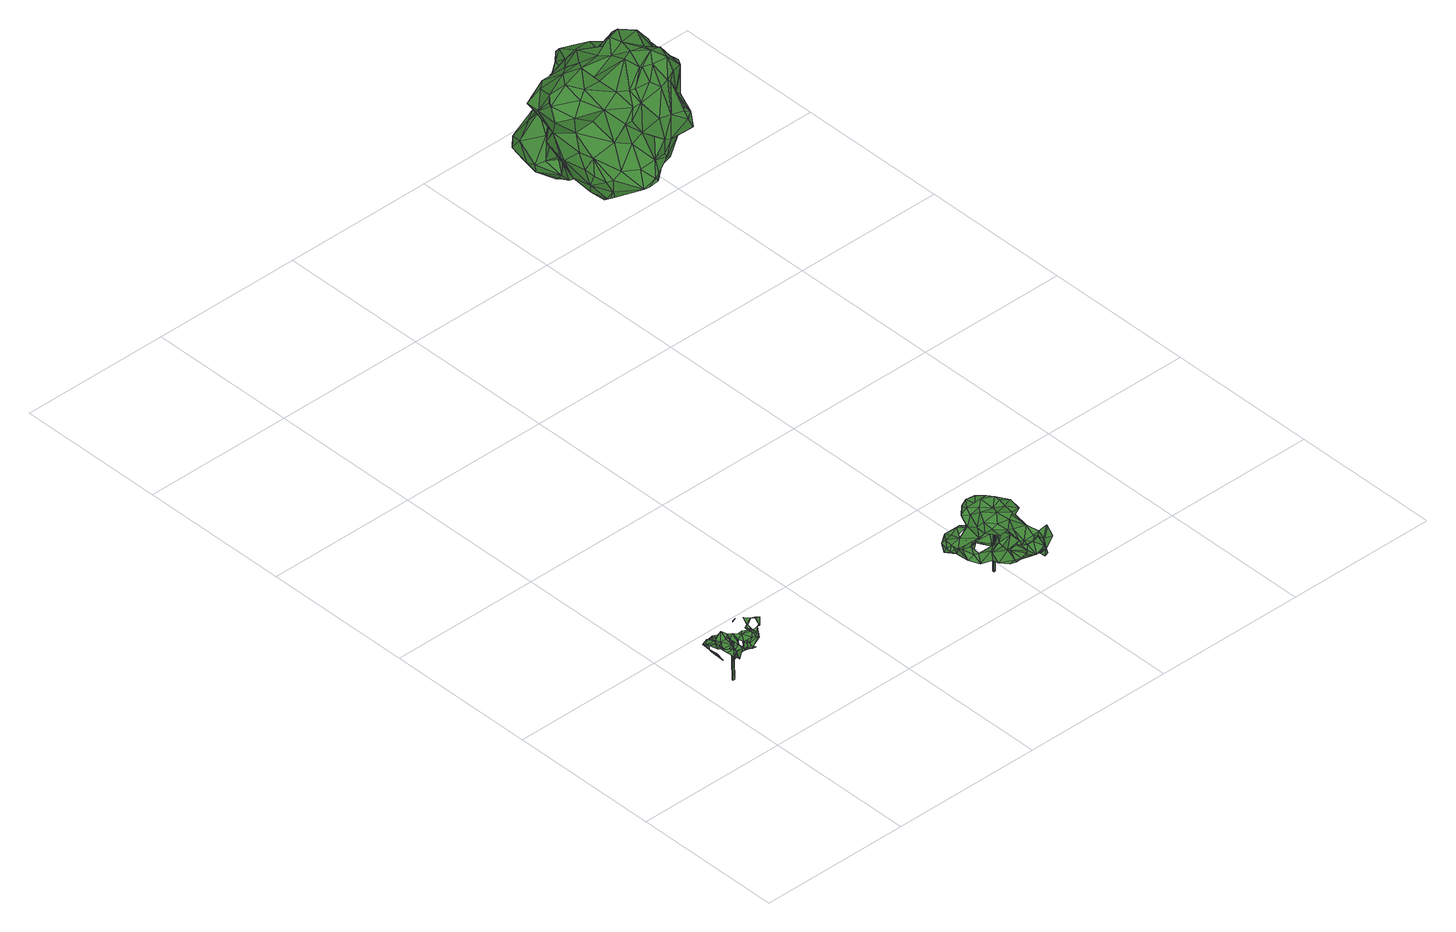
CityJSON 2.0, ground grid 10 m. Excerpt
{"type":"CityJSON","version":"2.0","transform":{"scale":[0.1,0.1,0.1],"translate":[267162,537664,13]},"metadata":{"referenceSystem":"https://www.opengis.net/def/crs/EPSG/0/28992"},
"CityObjects":{
"tree1":{"type":"SolitaryVegetationObject","attributes":{"gtid":644,"crown_width_m":2.59,"crown_median_z":15.51,"crown_r50_m":0.17,"crown_porosity":0.946,"trunk_H_m":2.49,"trunk_DBH_m":0.054,"trunk_radius_m":0.027,"trunk_base_height_m":13.02,"original_gtid":"646"},"geometry":[{"type":"MultiSurface","lod":"3","boundaries":[[[0,1,2]],[[3,1,4]],[[5,6,7]],[[8,9,10]],[[11,12,13]],[[14,15,16]],[[17,18,19]],[[7,5,20]],[[21,22,23]],[[24,25,26]],[[27,28,29]],[[30,31,32]],[[33,34,35]],[[36,24,37]],[[32,31,38]],[[39,9,40]],[[30,41,31]],[[23,42,43]],[[44,45,34]],[[46,47,48]],[[49,50,51]],[[52,12,11]],[[43,42,52]],[[53,54,55]],[[56,57,58]],[[59,49,60]],[[16,61,62]],[[52,42,12]],[[63,27,64]],[[58,27,63]],[[37,65,19]],[[13,66,67]],[[68,6,69]],[[46,36,70]],[[71,70,36]],[[25,37,30]],[[30,26,25]],[[42,72,73]],[[23,72,42]],[[45,74,35]],[[75,35,74]],[[24,25,30]],[[6,5,69]],[[76,77,78]],[[79,53,55]],[[80,81,44]],[[39,82,9]],[[39,46,48]],[[3,1,2]],[[53,79,54]],[[12,67,83]],[[12,83,22]],[[7,6,69]],[[23,22,50]],[[23,50,51]],[[14,16,62]],[[84,62,61]],[[17,85,86]],[[26,55,54]],[[87,59,60]],[[10,88,29]],[[10,82,88]],[[44,34,80]],[[24,37,25]],[[89,61,15]],[[16,15,61]],[[11,13,67]],[[40,88,48]],[[88,82,48]],[[38,18,32]],[[65,32,18]],[[65,18,38]],[[86,65,17]],[[58,4,56]],[[51,60,49]],[[19,65,86]],[[88,4,63]],[[63,64,88]],[[31,90,38]],[[71,36,37]],[[71,37,19]],[[73,12,42]],[[45,81,80]],[[48,82,67]],[[11,91,52]],[[3,4,88]],[[91,69,68]],[[92,90,93]],[[93,90,41]],[[73,29,94]],[[5,7,69]],[[95,58,63]],[[22,64,50]],[[33,74,34]],[[85,17,96]],[[21,23,43]],[[58,84,4]],[[22,83,29]],[[1,0,4]],[[3,9,97]],[[98,29,28]],[[34,74,80]],[[99,93,17]],[[75,74,33]],[[82,83,67]],[[65,38,90]],[[65,90,17]],[[1,3,56]],[[3,40,9]],[[34,45,35]],[[31,41,90]],[[32,37,30]],[[24,30,37]],[[61,100,84]],[[1,100,61]],[[26,79,55]],[[54,79,26]],[[23,50,101]],[[39,40,46]],[[95,14,62]],[[84,95,62]],[[84,58,95]],[[46,40,102]],[[85,47,86]],[[56,10,57]],[[40,47,46]],[[94,13,12]],[[44,81,45]],[[80,74,45]],[[89,15,92]],[[89,92,93]],[[39,67,66]],[[48,67,39]],[[96,14,95]],[[96,95,0]],[[94,29,83]],[[0,85,96]],[[96,89,61]],[[92,61,89]],[[21,52,12]],[[21,12,22]],[[67,12,11]],[[56,4,1]],[[55,26,25]],[[89,1,61]],[[0,2,85]],[[29,88,64]],[[29,64,22]],[[21,91,52]],[[46,103,71]],[[40,3,88]],[[2,17,19]],[[3,8,10]],[[3,10,56]],[[17,89,96]],[[92,89,17]],[[97,8,3]],[[50,64,101]],[[92,15,61]],[[46,71,36]],[[4,95,63]],[[37,32,65]],[[64,27,101]],[[98,28,104]],[[57,104,28]],[[57,98,104]],[[27,57,28]],[[58,57,27]],[[75,33,35]],[[52,91,43]],[[85,2,47]],[[19,47,2]],[[57,10,98]],[[24,36,71]],[[75,20,33]],[[105,33,20]],[[39,94,82]],[[47,19,86]],[[94,83,82]],[[9,8,97]],[[40,48,47]],[[82,10,9]],[[14,96,61]],[[14,61,15]],[[94,66,13]],[[101,29,72]],[[27,29,101]],[[95,4,0]],[[46,102,103]],[[46,70,102]],[[70,71,102]],[[71,103,102]],[[10,29,98]],[[1,89,93]],[[18,37,19]],[[71,37,24]],[[99,2,1]],[[99,17,2]],[[73,72,29]],[[21,43,91]],[[92,17,90]],[[42,94,12]],[[42,73,94]],[[99,1,93]],[[66,94,39]],[[23,101,72]],[[37,41,30]],[[41,37,18]],[[17,93,18]],[[93,41,18]],[[1,4,100]],[[84,100,4]],[[106,107,108]],[[106,108,109]],[[107,110,111]],[[107,111,108]],[[108,111,112]],[[108,112,109]],[[112,111,109]],[[111,110,109]],[[110,113,109]],[[109,113,106]],[[113,110,107]],[[113,107,106]]]}]},
"tree2":{"type":"SolitaryVegetationObject","attributes":{"gtid":639,"crown_width_m":4.38,"crown_median_z":15.49,"crown_r50_m":0.233,"crown_porosity":0.932,"trunk_H_m":2.32,"trunk_DBH_m":0.0916,"trunk_radius_m":0.0458,"trunk_base_height_m":13.17,"original_gtid":"641"},"geometry":[{"type":"MultiSurface","lod":"3","boundaries":[[[114,115,116]],[[117,118,119]],[[120,121,122]],[[123,124,125]],[[126,123,125]],[[127,128,129]],[[130,131,132]],[[133,134,135]],[[136,137,138]],[[139,140,141]],[[142,139,143]],[[120,144,145]],[[128,119,118]],[[146,147,148]],[[149,150,124]],[[149,124,151]],[[140,139,146]],[[134,152,153]],[[154,155,156]],[[157,158,159]],[[160,161,162]],[[151,124,163]],[[128,127,119]],[[150,164,124]],[[165,166,167]],[[124,162,163]],[[168,169,170]],[[171,172,173]],[[174,175,176]],[[163,162,161]],[[177,178,179]],[[180,173,181]],[[180,182,183]],[[134,184,123]],[[153,184,134]],[[185,186,164]],[[142,187,139]],[[173,172,181]],[[132,131,188]],[[189,190,191]],[[121,192,193]],[[143,194,142]],[[116,119,127]],[[157,159,195]],[[140,146,196]],[[197,198,188]],[[199,175,200]],[[201,157,195]],[[202,203,204]],[[204,203,205]],[[120,192,121]],[[130,206,207]],[[195,208,201]],[[189,209,190]],[[210,211,212]],[[179,211,210]],[[213,169,214]],[[215,126,206]],[[216,217,218]],[[117,187,142]],[[219,220,221]],[[165,222,125]],[[194,223,142]],[[224,171,225]],[[226,227,228]],[[229,227,226]],[[230,231,163]],[[229,196,232]],[[183,233,219]],[[125,151,126]],[[191,213,214]],[[191,234,213]],[[151,206,126]],[[235,236,237]],[[238,232,209]],[[161,239,230]],[[224,225,240]],[[241,242,205]],[[189,238,209]],[[146,232,196]],[[137,145,144]],[[135,243,133]],[[137,244,145]],[[234,222,165]],[[190,114,150]],[[185,150,114]],[[168,170,238]],[[160,162,157]],[[214,169,168]],[[148,232,146]],[[140,226,228]],[[245,246,247]],[[189,191,214]],[[240,155,224]],[[156,248,249]],[[214,168,189]],[[238,189,168]],[[116,115,148]],[[176,175,199]],[[183,173,180]],[[139,187,146]],[[160,239,161]],[[140,250,141]],[[228,250,140]],[[251,250,228]],[[139,141,143]],[[208,200,201]],[[231,151,163]],[[124,159,158]],[[128,118,252]],[[229,232,238]],[[125,243,165]],[[230,163,161]],[[240,248,156]],[[119,253,117]],[[160,254,239]],[[149,190,150]],[[142,223,117]],[[118,117,223]],[[144,255,138]],[[237,164,186]],[[250,256,141]],[[205,120,257]],[[258,152,133]],[[259,152,258]],[[226,140,229]],[[162,158,157]],[[124,158,162]],[[190,149,191]],[[235,252,223]],[[173,219,171]],[[148,253,116]],[[119,116,253]],[[182,245,247]],[[177,179,260]],[[124,176,159]],[[199,159,176]],[[217,261,218]],[[234,261,217]],[[233,183,182]],[[186,185,129]],[[262,263,255]],[[159,208,195]],[[147,187,117]],[[185,164,150]],[[123,176,124]],[[249,248,133]],[[129,185,127]],[[213,216,169]],[[181,245,180]],[[180,245,182]],[[264,265,247]],[[199,152,266]],[[174,126,267]],[[184,126,174]],[[154,156,249]],[[125,268,149]],[[141,256,143]],[[215,206,130]],[[238,269,229]],[[135,197,188]],[[240,156,155]],[[225,270,240]],[[197,270,225]],[[238,170,269]],[[261,166,188]],[[271,152,259]],[[267,239,254]],[[244,272,245]],[[245,272,246]],[[145,122,120]],[[192,120,122]],[[244,122,145]],[[262,255,205]],[[262,205,241]],[[135,188,166]],[[252,118,223]],[[135,134,197]],[[221,273,219]],[[155,154,251]],[[250,251,154]],[[274,176,123]],[[230,239,267]],[[188,131,261]],[[267,231,230]],[[146,187,147]],[[267,151,231]],[[275,122,244]],[[172,275,244]],[[267,206,151]],[[260,276,177]],[[130,132,215]],[[224,210,277]],[[212,277,210]],[[125,149,151]],[[196,229,140]],[[265,264,260]],[[154,133,236]],[[135,166,165]],[[240,270,248]],[[185,114,116]],[[204,122,275]],[[205,120,204]],[[278,207,123]],[[279,236,194]],[[154,236,279]],[[171,219,280]],[[171,280,273]],[[170,178,227]],[[268,125,222]],[[207,126,184]],[[249,133,154]],[[233,265,281]],[[248,197,282]],[[225,273,197]],[[225,171,273]],[[208,266,271]],[[244,181,172]],[[181,244,245]],[[262,178,263]],[[127,185,116]],[[199,266,208]],[[179,178,170]],[[126,215,123]],[[172,277,275]],[[132,123,215]],[[232,148,115]],[[232,115,209]],[[197,282,198]],[[182,247,265]],[[218,265,260]],[[276,260,264]],[[188,198,132]],[[149,268,191]],[[165,243,135]],[[182,265,233]],[[203,241,205]],[[241,203,262]],[[263,177,138]],[[266,152,271]],[[131,130,220]],[[137,272,244]],[[275,212,283]],[[212,211,283]],[[211,178,283]],[[199,208,159]],[[128,252,284]],[[190,209,114]],[[129,128,284]],[[177,263,178]],[[285,276,264]],[[243,237,236]],[[204,120,122]],[[193,122,121]],[[192,122,193]],[[273,198,197]],[[221,198,273]],[[284,237,129]],[[186,129,237]],[[254,157,174]],[[175,174,157]],[[194,236,223]],[[235,223,236]],[[133,152,134]],[[165,167,234]],[[286,264,247]],[[285,264,286]],[[124,164,125]],[[125,164,243]],[[237,243,164]],[[206,126,207]],[[267,126,206]],[[134,258,282]],[[191,222,234]],[[268,222,191]],[[251,228,179]],[[255,144,205]],[[286,137,136]],[[205,144,120]],[[261,131,281]],[[173,183,219]],[[205,257,241]],[[241,257,242]],[[218,260,216]],[[216,260,179]],[[234,217,213]],[[199,153,152]],[[153,259,258]],[[114,209,115]],[[153,200,259]],[[259,200,271]],[[132,198,278]],[[132,278,123]],[[273,280,219]],[[207,278,130]],[[221,130,278]],[[197,134,282]],[[184,258,207]],[[251,210,224]],[[248,282,133]],[[133,282,258]],[[175,157,201]],[[184,174,176]],[[274,184,176]],[[267,254,174]],[[205,242,120]],[[120,242,257]],[[261,280,218]],[[233,220,219]],[[130,221,220]],[[216,179,170]],[[170,169,216]],[[251,224,155]],[[208,271,200]],[[199,200,153]],[[147,253,148]],[[147,117,253]],[[279,194,256]],[[279,256,154]],[[143,256,194]],[[154,256,250]],[[274,123,184]],[[171,277,172]],[[224,277,171]],[[275,277,212]],[[221,278,198]],[[275,283,204]],[[202,204,283]],[[263,138,255]],[[286,272,137]],[[286,246,272]],[[210,251,179]],[[136,255,138]],[[136,138,177]],[[269,170,227]],[[229,269,227]],[[281,220,233]],[[131,220,281]],[[247,246,286]],[[203,202,283]],[[144,138,137]],[[276,136,177]],[[286,136,285]],[[276,285,136]],[[261,167,166]],[[234,167,261]],[[201,200,175]],[[283,178,203]],[[237,284,235]],[[207,258,123]],[[153,258,184]],[[179,228,178]],[[262,203,178]],[[123,258,134]],[[179,178,211]],[[227,178,228]],[[216,213,217]],[[160,157,254]],[[218,280,265]],[[281,265,280]],[[261,281,280]],[[243,236,133]],[[248,270,197]],[[235,284,252]],[[287,288,289]],[[287,289,290]],[[289,288,291]],[[289,291,290]],[[288,292,293]],[[288,293,291]],[[291,293,290]],[[293,292,290]],[[292,294,290]],[[290,294,287]],[[294,292,288]],[[294,288,287]]]}]},
"tree3":{"type":"SolitaryVegetationObject","attributes":{"gtid":410,"crown_width_m":9.36,"crown_median_z":18.4,"crown_r50_m":0.308,"crown_porosity":0.906,"trunk_H_m":5.2,"trunk_DBH_m":0.372,"trunk_radius_m":0.186,"trunk_base_height_m":13.2,"original_gtid":"411"},"geometry":[{"type":"Solid","lod":"3","boundaries":[[[[295,296,297]],[[298,299,300]],[[301,302,303]],[[304,305,306]],[[304,306,307]],[[308,309,310]],[[311,312,313]],[[314,315,316]],[[317,318,319]],[[320,321,322]],[[323,324,325]],[[300,299,323]],[[326,327,328]],[[329,330,331]],[[332,333,334]],[[335,336,337]],[[338,339,340]],[[341,342,343]],[[344,345,346]],[[305,310,347]],[[347,348,305]],[[349,302,345]],[[350,351,352]],[[353,354,355]],[[356,357,358]],[[353,359,324]],[[318,316,319]],[[323,299,324]],[[353,299,298]],[[349,360,361]],[[299,353,324]],[[295,297,362]],[[363,364,295]],[[361,302,349]],[[365,302,366]],[[367,368,369]],[[310,368,347]],[[370,371,372]],[[373,374,375]],[[330,376,331]],[[377,378,379]],[[366,302,314]],[[380,381,382]],[[383,318,313]],[[377,384,385]],[[355,359,353]],[[321,386,387]],[[365,303,302]],[[366,388,365]],[[372,371,389]],[[360,349,344]],[[345,302,301]],[[390,391,392]],[[393,311,313]],[[394,395,356]],[[396,397,374]],[[398,312,311]],[[399,361,360]],[[376,400,401]],[[402,403,404]],[[296,405,406]],[[373,407,408]],[[326,404,327]],[[409,410,411]],[[356,412,413]],[[365,388,414]],[[415,416,417]],[[403,416,415]],[[418,381,419]],[[313,317,393]],[[344,420,360]],[[337,336,400]],[[421,422,423]],[[311,393,360]],[[424,425,426]],[[427,428,325]],[[308,429,309]],[[408,430,364]],[[431,328,370]],[[374,397,375]],[[375,397,432]],[[376,401,331]],[[415,417,433]],[[312,434,313]],[[435,350,352]],[[435,352,321]],[[427,436,428]],[[377,428,436]],[[371,370,328]],[[404,326,402]],[[437,438,378]],[[439,440,425]],[[441,437,378]],[[442,443,398]],[[444,398,443]],[[445,438,437]],[[337,400,422]],[[439,446,440]],[[441,329,437]],[[447,448,449]],[[414,450,363]],[[304,391,335]],[[422,369,337]],[[371,328,327]],[[411,432,397]],[[378,451,452]],[[369,429,337]],[[362,406,301]],[[406,362,297]],[[434,453,427]],[[363,295,414]],[[313,318,317]],[[307,391,304]],[[454,455,456]],[[405,338,406]],[[457,458,459]],[[402,460,403]],[[305,304,308]],[[310,305,308]],[[360,420,311]],[[398,311,420]],[[461,426,440]],[[327,389,371]],[[383,313,434]],[[316,315,319]],[[429,335,337]],[[429,304,335]],[[308,304,429]],[[376,462,400]],[[463,464,465]],[[362,303,295]],[[406,297,296]],[[435,448,466]],[[332,467,412]],[[468,412,467]],[[469,300,323]],[[469,470,300]],[[471,350,466]],[[388,472,450]],[[388,450,414]],[[384,473,474]],[[384,474,385]],[[475,442,476]],[[355,354,477]],[[295,303,414]],[[303,365,414]],[[478,479,480]],[[336,479,478]],[[481,482,409]],[[483,484,374]],[[485,372,486]],[[485,486,448]],[[487,488,489]],[[386,352,351]],[[386,321,352]],[[318,490,491]],[[318,383,490]],[[296,492,405]],[[369,368,309]],[[369,309,429]],[[489,433,487]],[[345,344,349]],[[413,468,410]],[[487,433,493]],[[351,493,433]],[[404,403,489]],[[488,404,489]],[[389,404,488]],[[327,404,389]],[[319,315,361]],[[395,305,494]],[[348,494,305]],[[408,363,373]],[[495,438,496]],[[454,438,495]],[[440,426,425]],[[360,393,399]],[[451,378,377]],[[385,451,377]],[[461,331,426]],[[331,401,426]],[[317,319,361]],[[317,361,393]],[[399,393,361]],[[497,498,342]],[[498,343,342]],[[370,485,431]],[[370,372,485]],[[367,499,368]],[[364,430,492]],[[500,501,355]],[[295,492,296]],[[492,295,364]],[[472,502,447]],[[452,503,441]],[[439,425,424]],[[408,364,363]],[[504,460,497]],[[328,431,505]],[[506,507,508]],[[332,405,492]],[[332,338,405]],[[509,491,490]],[[504,510,511]],[[512,511,510]],[[426,401,478]],[[426,478,424]],[[347,499,443]],[[392,424,390]],[[392,439,424]],[[435,513,448]],[[478,401,400]],[[439,392,514]],[[380,419,381]],[[418,419,380]],[[473,453,515]],[[424,480,390]],[[361,315,302]],[[302,315,314]],[[463,465,516]],[[475,494,348]],[[465,481,517]],[[465,517,516]],[[328,505,326]],[[310,309,368]],[[444,443,499]],[[305,395,307]],[[482,410,409]],[[518,410,482]],[[392,391,514]],[[476,345,406]],[[519,397,396]],[[519,396,516]],[[500,355,477]],[[500,477,497]],[[464,520,521]],[[435,466,350]],[[478,400,336]],[[381,522,523]],[[413,410,518]],[[320,435,321]],[[466,524,471]],[[486,471,524]],[[448,447,485]],[[499,347,368]],[[314,525,341]],[[316,525,314]],[[508,435,320]],[[468,526,410]],[[411,410,526]],[[504,417,460]],[[395,358,307]],[[394,358,395]],[[527,445,520]],[[496,445,527]],[[522,520,464]],[[522,527,520]],[[437,520,445]],[[437,329,520]],[[406,345,301]],[[505,431,528]],[[505,457,498]],[[459,498,457]],[[504,497,510]],[[485,447,502]],[[514,446,439]],[[514,518,446]],[[412,356,339]],[[396,484,516]],[[402,326,497]],[[497,460,402]],[[366,341,459]],[[528,431,502]],[[528,502,472]],[[307,358,391]],[[508,320,529]],[[508,529,380]],[[387,322,321]],[[387,530,322]],[[514,358,357]],[[472,531,450]],[[527,532,496]],[[374,484,396]],[[338,476,406]],[[420,344,442]],[[348,442,475]],[[367,515,499]],[[312,453,434]],[[522,464,523]],[[483,531,449]],[[486,524,448]],[[449,507,483]],[[467,526,468]],[[460,416,403]],[[482,446,518]],[[432,407,375]],[[533,407,432]],[[470,512,300]],[[384,436,473]],[[477,354,512]],[[463,523,464]],[[508,513,435]],[[415,433,403]],[[386,530,387]],[[511,530,386]],[[474,515,367]],[[427,490,434]],[[460,417,416]],[[485,502,431]],[[468,413,412]],[[475,395,494]],[[469,455,454]],[[382,523,463]],[[381,523,382]],[[303,362,301]],[[324,509,325]],[[427,325,509]],[[330,462,376]],[[377,436,384]],[[355,509,324]],[[359,355,324]],[[475,340,395]],[[326,498,497]],[[432,526,533]],[[411,526,432]],[[380,529,530]],[[482,481,446]],[[312,398,444]],[[444,534,312]],[[477,510,497]],[[421,369,422]],[[484,483,506]],[[530,529,322]],[[400,462,422]],[[322,529,320]],[[430,408,333]],[[421,535,369]],[[456,536,379]],[[377,379,536]],[[478,480,424]],[[440,446,481]],[[440,465,464]],[[481,465,440]],[[382,463,537]],[[449,448,513]],[[412,339,332]],[[332,339,338]],[[381,532,527]],[[492,430,333]],[[492,333,332]],[[528,538,457]],[[458,457,538]],[[458,538,528]],[[380,530,511]],[[476,340,475]],[[520,329,521]],[[323,325,428]],[[335,479,336]],[[509,490,427]],[[434,490,383]],[[312,515,453]],[[473,515,474]],[[534,515,312]],[[518,357,356]],[[518,514,357]],[[469,323,455]],[[476,338,340]],[[314,341,366]],[[389,488,539]],[[389,539,372]],[[356,413,518]],[[385,423,451]],[[522,381,527]],[[409,517,481]],[[496,438,445]],[[454,456,438]],[[378,438,456]],[[379,378,456]],[[525,491,540]],[[525,540,500]],[[472,388,528]],[[505,498,326]],[[459,341,498]],[[498,341,343]],[[483,374,531]],[[473,436,453]],[[417,504,386]],[[511,386,504]],[[511,541,380]],[[503,329,441]],[[532,381,542]],[[488,493,539]],[[471,539,493]],[[471,493,350]],[[418,543,381]],[[519,516,517]],[[474,535,421]],[[442,348,443]],[[347,443,348]],[[307,306,305]],[[442,398,420]],[[461,521,331]],[[448,524,466]],[[428,377,536]],[[428,536,323]],[[373,363,450]],[[394,356,358]],[[380,537,508]],[[382,537,380]],[[331,521,329]],[[464,521,461]],[[440,464,461]],[[534,499,515]],[[534,444,499]],[[511,543,541]],[[454,495,532]],[[452,423,462]],[[451,423,452]],[[353,512,354]],[[300,512,298]],[[298,512,353]],[[544,511,512]],[[544,512,470]],[[544,470,511]],[[330,503,452]],[[532,542,470]],[[452,441,378]],[[496,532,495]],[[469,532,470]],[[454,532,469]],[[341,525,500]],[[318,491,525]],[[318,525,316]],[[500,342,341]],[[447,531,472]],[[449,531,447]],[[545,531,374]],[[373,545,374]],[[528,457,505]],[[542,543,470]],[[514,391,358]],[[509,355,501]],[[503,330,329]],[[470,543,511]],[[408,407,333]],[[533,333,407]],[[373,375,407]],[[395,340,356]],[[339,356,340]],[[367,535,474]],[[369,535,367]],[[484,506,537]],[[508,537,506]],[[427,453,436]],[[388,458,528]],[[332,334,467]],[[526,467,334]],[[526,334,533]],[[422,462,423]],[[491,509,540]],[[477,512,510]],[[333,533,334]],[[385,474,421]],[[344,346,442]],[[452,462,330]],[[456,455,536]],[[323,536,455]],[[373,450,545]],[[531,545,450]],[[335,391,479]],[[513,507,449]],[[421,423,385]],[[390,479,391]],[[480,479,390]],[[508,507,513]],[[483,507,506]],[[516,537,463]],[[484,537,516]],[[476,346,345]],[[476,442,346]],[[541,543,418]],[[539,486,372]],[[471,486,539]],[[350,493,351]],[[487,493,488]],[[386,433,417]],[[351,433,386]],[[489,403,433]],[[409,411,519]],[[497,342,500]],[[459,458,366]],[[388,366,458]],[[541,418,380]],[[540,509,501]],[[540,501,500]],[[397,519,411]],[[542,381,543]],[[519,517,409]],[[546,547,548]],[[546,548,549]],[[547,550,551]],[[547,551,548]],[[551,550,552]],[[551,552,548]],[[548,552,553]],[[548,553,549]],[[553,552,554]],[[553,554,549]],[[552,550,555]],[[552,555,554]],[[554,555,556]],[[554,556,549]],[[556,555,557]],[[556,557,549]],[[555,550,558]],[[555,558,557]],[[558,550,559]],[[558,559,557]],[[557,559,560]],[[557,560,549]],[[560,559,561]],[[560,561,549]],[[559,550,562]],[[559,562,561]],[[561,562,563]],[[561,563,549]],[[562,550,564]],[[562,564,563]],[[563,564,565]],[[563,565,549]],[[564,550,566]],[[564,566,565]],[[565,566,567]],[[565,567,549]],[[566,550,568]],[[566,568,567]],[[567,568,569]],[[567,569,549]],[[569,568,570]],[[569,570,549]],[[568,550,571]],[[568,571,570]],[[570,571,572]],[[570,572,549]],[[571,550,573]],[[571,573,572]],[[572,573,574]],[[572,574,549]],[[573,550,547]],[[573,547,574]],[[574,547,546]],[[574,546,549]]]]}]}
},
"vertices":[
[19,58,25],[18,60,23],[19,64,26],[21,63,21],[22,58,21],[39,59,35],[42,59,34],[39,60,35],[26,64,17],[26,64,21],[26,61,19],[38,61,25],[37,60,22],[37,63,25],[17,54,28],[12,57,28],[13,54,27],[17,64,27],[14,66,27],[16,67,28],[36,60,36],[38,56,24],[31,56,22],[32,54,21],[15,72,25],[12,71,23],[13,69,21],[26,58,18],[27,58,17],[29,58,18],[9,70,26],[8,66,29],[11,69,29],[33,60,33],[33,57,32],[31,59,32],[18,72,26],[14,69,28],[12,63,31],[31,66,23],[25,65,24],[11,66,26],[36,58,20],[38,55,24],[33,54,31],[30,54,33],[22,70,26],[22,64,30],[27,65,27],[29,50,25],[31,53,21],[31,50,24],[38,58,23],[18,63,14],[15,66,18],[15,69,18],[21,60,20],[24,59,18],[22,54,18],[25,50,26],[28,51,26],[16,57,25],[16,52,24],[26,56,22],[28,55,21],[15,66,28],[34,65,25],[32,63,25],[42,60,28],[40,57,30],[21,69,25],[18,72,25],[33,58,18],[32,61,18],[33,56,32],[33,59,33],[26,64,37],[32,68,33],[27,65,35],[16,66,18],[33,53,32],[33,53,31],[28,62,24],[32,61,21],[20,54,23],[20,63,28],[19,66,32],[26,52,30],[26,59,23],[15,60,25],[12,63,29],[41,60,27],[13,60,28],[14,63,24],[32,62,21],[20,54,24],[19,57,28],[26,65,17],[27,59,17],[17,61,24],[19,57,25],[31,56,19],[22,69,23],[22,70,25],[25,61,12],[35,65,34],[24,61,25],[23,60,0],[24,62,25],[23,61,25],[22,59,0],[22,60,0],[23,62,25],[23,59,0],
[186,42,38],[191,40,42],[187,46,40],[199,52,39],[197,53,35],[192,52,40],[212,8,20],[214,9,15],[210,11,16],[185,40,17],[179,43,25],[185,38,28],[179,41,18],[188,51,38],[193,53,34],[187,48,36],[182,29,13],[188,27,20],[185,34,16],[197,42,22],[191,43,16],[197,38,21],[199,9,29],[201,4,24],[203,9,29],[208,42,38],[211,36,39],[209,39,36],[206,47,35],[208,42,34],[208,5,26],[207,8,20],[202,39,44],[200,44,43],[195,43,44],[183,32,29],[183,41,32],[174,39,22],[193,46,22],[191,48,21],[201,35,28],[205,34,23],[203,37,22],[178,54,22],[179,50,23],[184,51,25],[171,49,22],[169,43,23],[173,48,24],[172,42,24],[184,41,31],[194,36,28],[200,32,25],[199,31,31],[190,24,40],[193,19,37],[199,24,38],[199,24,17],[202,16,16],[196,21,15],[180,47,16],[182,50,22],[181,48,22],[200,13,29],[206,18,34],[201,23,31],[196,15,15],[199,15,15],[194,14,18],[192,16,15],[184,44,15],[182,45,38],[187,45,34],[201,47,39],[193,31,19],[185,30,40],[183,33,36],[184,28,34],[212,9,14],[213,9,14],[204,46,32],[185,53,22],[203,36,43],[196,35,16],[190,31,15],[189,49,23],[188,53,22],[186,54,21],[208,13,29],[210,12,30],[209,10,24],[211,9,27],[178,35,14],[184,38,12],[188,53,23],[188,36,42],[204,22,24],[206,17,28],[208,20,25],[190,22,33],[186,24,38],[182,35,16],[195,22,34],[194,25,32],[199,23,28],[191,22,15],[188,26,14],[189,29,13],[189,34,32],[200,48,34],[202,25,20],[199,29,20],[210,28,38],[202,27,39],[207,28,35],[203,32,41],[169,40,22],[172,39,23],[196,34,42],[188,21,15],[193,28,32],[194,48,33],[196,42,33],[190,45,32],[194,29,43],[169,45,19],[204,35,22],[216,12,32],[218,10,25],[191,40,29],[204,10,18],[197,12,19],[199,11,22],[192,16,25],[200,39,21],[201,37,23],[206,35,34],[202,27,30],[194,51,33],[195,48,38],[175,47,20],[205,7,33],[205,38,34],[218,9,25],[191,43,15],[192,48,21],[198,15,29],[194,27,23],[210,12,31],[207,13,29],[194,13,29],[192,18,24],[191,51,23],[175,41,17],[183,32,28],[201,24,42],[201,37,22],[191,51,22],[199,10,21],[191,30,16],[179,44,20],[208,17,22],[196,10,30],[204,19,21],[185,35,14],[199,40,35],[194,24,22],[186,24,22],[196,36,14],[207,17,27],[193,50,33],[195,10,30],[197,7,27],[195,31,25],[193,30,2],[195,32,25],[194,31,25],[194,32,25],[192,29,2],[192,30,2],[193,29,2],
[232,399,40],[236,390,45],[232,396,48],[284,468,70],[287,466,72],[288,466,69],[232,408,58],[229,426,63],[229,417,49],[280,393,87],[263,391,86],[267,399,78],[275,389,70],[275,397,91],[277,405,96],[264,397,92],[239,427,91],[256,432,91],[246,436,90],[239,432,63],[228,439,71],[236,443,72],[236,444,80],[243,450,79],[227,445,74],[281,443,29],[286,456,26],[288,450,31],[290,462,74],[273,468,75],[272,455,82],[241,466,28],[241,472,20],[238,457,19],[312,420,67],[312,420,76],[313,417,68],[253,378,38],[243,391,30],[252,390,35],[287,395,87],[294,398,88],[294,403,95],[246,389,48],[256,384,47],[257,392,60],[246,447,53],[257,447,48],[253,446,39],[232,412,80],[235,414,67],[246,412,70],[261,398,92],[259,393,84],[224,419,77],[272,456,14],[274,466,23],[278,460,20],[276,471,71],[272,465,64],[270,468,67],[266,383,49],[278,388,44],[277,387,55],[272,470,72],[226,425,84],[226,435,75],[230,401,51],[235,402,32],[239,393,30],[229,420,49],[232,435,50],[280,418,98],[276,406,96],[288,410,99],[242,455,15],[242,464,15],[246,455,12],[247,407,27],[261,418,26],[257,408,21],[309,410,81],[292,445,90],[309,442,78],[309,448,79],[276,444,43],[290,437,52],[275,426,45],[254,442,87],[291,440,95],[299,433,94],[283,467,35],[291,453,30],[237,426,37],[247,465,13],[292,387,67],[282,387,70],[293,385,62],[230,430,87],[274,392,56],[263,390,66],[274,416,30],[267,406,20],[244,417,91],[227,427,85],[304,403,84],[305,404,78],[253,472,32],[263,478,32],[248,479,20],[239,388,46],[233,398,59],[248,398,26],[240,396,27],[282,397,32],[274,386,39],[269,392,27],[262,378,41],[265,379,42],[233,414,36],[267,478,33],[266,477,35],[272,477,38],[279,450,62],[274,439,56],[239,415,87],[291,419,95],[298,413,94],[301,421,87],[298,388,63],[303,394,53],[302,401,66],[272,453,83],[284,449,80],[284,404,95],[240,391,31],[238,450,17],[260,405,20],[269,471,25],[260,438,89],[273,447,16],[280,440,89],[308,438,60],[308,441,59],[298,386,53],[301,397,50],[308,427,75],[250,407,79],[257,405,89],[256,417,90],[308,438,58],[290,390,49],[248,438,13],[264,440,9],[262,436,13],[242,415,32],[306,431,85],[306,430,84],[272,436,89],[307,447,58],[298,451,70],[308,449,78],[241,445,26],[240,430,39],[243,442,41],[265,475,35],[299,404,66],[306,416,83],[280,419,40],[292,415,52],[286,410,42],[268,448,12],[257,378,37],[263,377,39],[295,453,66],[289,457,60],[258,460,15],[243,428,21],[281,436,97],[283,428,97],[254,394,74],[248,397,63],[262,458,54],[296,398,72],[290,396,84],[294,389,68],[291,400,37],[287,393,34],[260,435,23],[269,422,31],[247,443,11],[254,447,12],[259,475,12],[258,473,12],[257,481,14],[255,445,84],[247,450,78],[240,389,37],[261,467,13],[257,392,76],[308,446,51],[308,445,51],[254,464,43],[249,453,35],[273,415,98],[253,457,61],[267,456,67],[246,440,14],[309,426,75],[271,471,40],[237,449,23],[270,436,35],[264,441,22],[278,441,30],[267,457,77],[272,460,46],[279,459,46],[275,464,61],[268,444,19],[281,386,54],[274,427,93],[278,416,34],[282,400,33],[279,387,42],[271,405,27],[302,427,58],[299,418,62],[295,429,54],[280,423,50],[264,446,13],[249,448,66],[264,391,30],[297,436,52],[243,434,21],[283,446,32],[284,452,36],[253,427,24],[300,445,55],[251,396,27],[260,426,86],[287,416,98],[299,450,76],[272,428,39],[246,440,27],[253,462,13],[253,450,68],[272,452,51],[287,449,64],[283,453,62],[275,463,61],[246,413,33],[269,428,54],[269,430,2],[268,429,54],[267,428,54],[268,429,2],[269,431,2],[268,431,2],[268,430,54],[267,430,54],[267,431,2],[266,430,54],[266,429,54],[266,431,2],[266,430,2],[265,429,54],[265,428,54],[266,429,2],[265,427,54],[266,428,2],[266,427,54],[267,428,2],[266,426,54],[268,428,2],[267,426,54],[268,426,54],[269,428,2],[268,427,54],[269,429,2],[269,427,54]
]}
